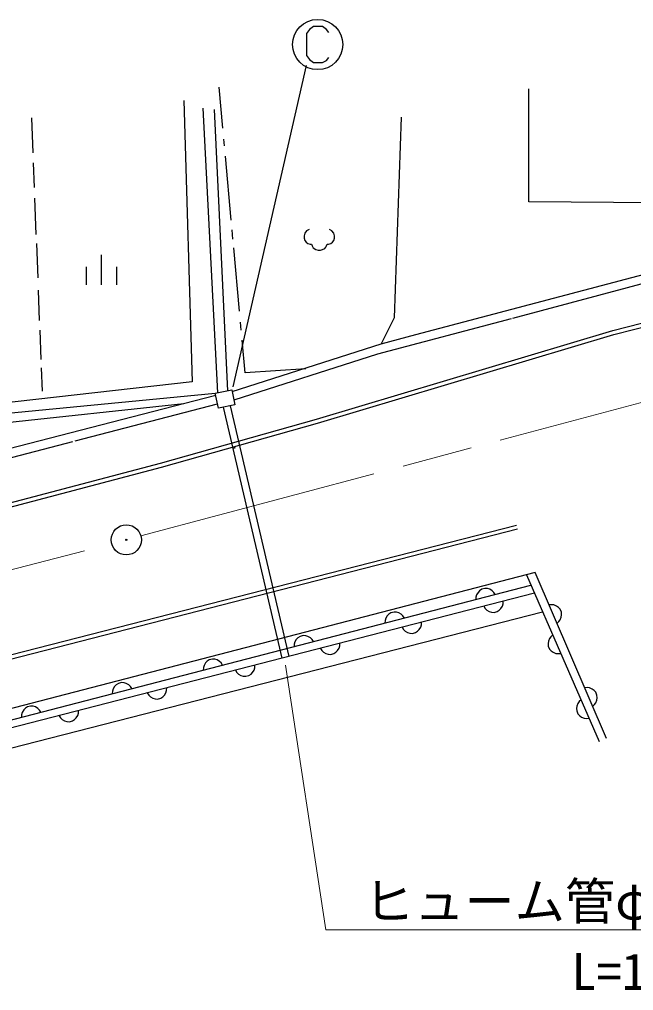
# Model space of a CAD drawing. Units: millimetres, scale not verified. Extents: x 40000 to 680000, y 20000 to 380000.
# Drawn here: x 158107 to 188660, y 258388 to 306713 of the extents above; entities that cross this region are included whole.
import ezdxf
from ezdxf.enums import TextEntityAlignment as Align

# ---------------------------------------------------------------- set-up
doc = ezdxf.new("R2010")
doc.units = ezdxf.units.MM
doc.header["$LTSCALE"] = 1000
doc.linetypes.add('CHAIN', pattern=[18.5, 12, -1.5, 3.5, -1.5])
for name, color, linetype, lineweight in [('M-BGD', 7, 'Continuous', 25), ('M-BMK', 2, 'CHAIN', 13), ('M-BMK-SRVR', 3, 'Continuous', 25), ('M-STR-HTXT', 7, 'Continuous', 13), ('M-STR-STRC', 7, 'Continuous', 25)]:
    doc.layers.add(name, color=color, linetype=linetype, lineweight=lineweight)
doc.styles.add('ＭＳ ゴシック', font='')
doc.styles.get('ＭＳ ゴシック').set_extended_font_data('MS Gothic')

msp = doc.modelspace()

# ---------------------------------------------------------------- linework, layer by layer
at = {"layer": 'M-BGD'}
for p, q in [((227364, 303724), (182640, 291838)), ((168228, 301309), (168045, 303335)), ((183451, 297638), (183451, 303257)), ((166282, 302679), (166705, 288682)), ((167226, 302289), (167954, 288132)), ((168467, 288237), (167812, 302223)), ((158706, 301820), (158774, 300077)), ((177100, 301851), (176753, 291856)), ((168309, 300415), (168279, 300750)), ((168644, 296718), (168355, 299905)), ((158793, 299570), (158841, 298346)), ((158861, 297819), (158931, 296005)), ((193341, 297546), (183451, 297638)), ((168729, 295776), (168687, 296247)), ((172517, 296252), (172397, 296192)), ((173657, 296192), (173537, 296252)), ((172307, 296072), (172277, 295952)), ((172277, 295952), (172277, 295832)), ((172277, 295832), (172307, 295712)), ((172397, 296192), (172307, 296072)), ((173747, 296072), (173657, 296192)), ((173777, 295952), (173747, 296072)), ((173747, 295712), (173777, 295832)), ((173777, 295832), (173777, 295952)), ((158949, 295561), (159015, 293847)), ((169053, 292200), (168768, 295354)), ((172307, 295712), (172367, 295622)), ((172367, 295622), (172457, 295562)), ((172457, 295562), (172577, 295532)), ((172577, 295532), (172637, 295532)), ((172637, 295532), (172667, 295442)), ((172667, 295442), (172727, 295352)), ((172727, 295352), (172847, 295262)), ((173177, 295262), (173297, 295322)), ((173297, 295322), (173357, 295382)), ((173357, 295382), (173387, 295442)), ((173387, 295442), (173417, 295532)), ((173417, 295532), (173477, 295532)), ((173477, 295532), (173597, 295562)), ((173597, 295562), (173687, 295622)), ((173687, 295622), (173747, 295712)), ((162179, 295002), (162179, 293502)), ((172847, 295262), (172967, 295232)), ((172967, 295232), (173087, 295232)), ((173087, 295232), (173177, 295262)), ((161429, 294402), (161429, 293502)), ((162929, 294402), (162929, 293502)), ((177825, 291035), (191187, 294558)), ((159039, 293235), (159097, 291737)), ((169140, 291246), (169103, 291653)), ((182570, 291820), (175920, 290053)), ((176753, 291856), (176110, 290569)), ((159116, 291252), (159172, 289796)), ((176110, 290569), (177825, 291035)), ((168688, 288190), (176110, 290569)), ((169331, 289134), (169184, 290759)), ((175920, 290053), (168775, 287768)), ((159188, 289374), (159234, 288211)), ((172349, 289332), (169331, 289134)), ((166705, 288682), (150395, 286831)), ((156451, 287013), (167853, 288111)), ((167853, 288111), (168670, 288279)), ((168005, 287369), (167853, 288111)), ((168670, 288279), (168822, 287537)), ((166281, 287591), (111302, 281633)), ((167875, 288002), (125541, 277072)), ((160872, 285735), (167962, 287581)), ((168822, 287537), (168005, 287369)), ((168242, 287418), (171160, 274921)), ((171533, 275017), (168605, 287493)), ((157403, 284832), (160760, 285706)), ((183764, 279185), (121472, 263020)), ((183326, 279072), (186954, 270783)), ((187311, 270926), (183764, 279185)), ((138354, 266848), (183552, 278554)), ((181109, 278356), (181003, 278287)), ((181264, 278396), (181109, 278356)), ((181390, 278387), (181264, 278396)), ((181502, 278354), (181390, 278387)), ((183725, 278158), (128346, 263890)), ((180817, 277970), (180808, 277844)), ((180850, 278082), (180817, 277970)), ((180921, 278204), (180850, 278082)), ((181003, 278287), (180921, 278204)), ((181624, 278282), (181502, 278354)), ((181707, 278201), (181624, 278282)), ((181776, 278095), (181707, 278201)), ((181209, 277510), (181278, 277404)), ((181278, 277404), (181361, 277322)), ((181982, 277317), (182064, 277400)), ((182064, 277400), (182136, 277521)), ((182136, 277521), (182169, 277633)), ((182169, 277633), (182178, 277759)), ((184579, 277590), (184453, 277580)), ((184695, 277575), (184579, 277590)), ((184826, 277522), (184695, 277575)), ((184921, 277454), (184826, 277522)), ((185005, 277360), (184921, 277454)), ((130215, 263427), (184129, 277237)), ((176330, 276911), (176297, 276799)), ((176402, 277033), (176330, 276911)), ((176483, 277116), (176402, 277033)), ((176590, 277185), (176483, 277116)), ((176744, 277225), (176590, 277185)), ((176871, 277217), (176744, 277225)), ((176982, 277184), (176871, 277217)), ((177104, 277112), (176982, 277184)), ((177188, 277030), (177104, 277112)), ((177256, 276924), (177188, 277030)), ((181361, 277322), (181483, 277250)), ((181483, 277250), (181595, 277217)), ((181595, 277217), (181721, 277208)), ((181721, 277208), (181876, 277248)), ((181876, 277248), (181982, 277317)), ((185068, 277213), (185005, 277360)), ((185011, 276840), (185063, 276971)), ((185063, 276971), (185079, 277087)), ((185079, 277087), (185068, 277213)), ((176297, 276799), (176288, 276673)), ((177145, 276463), (177214, 276357)), ((178000, 276353), (178072, 276474)), ((178072, 276474), (178105, 276586)), ((178105, 276586), (178114, 276712)), ((184848, 276661), (184942, 276745)), ((184942, 276745), (185011, 276840)), ((171964, 275946), (171882, 275862)), ((172070, 276014), (171964, 275946)), ((172225, 276055), (172070, 276014)), ((172351, 276046), (172225, 276055)), ((172463, 276013), (172351, 276046)), ((172585, 275941), (172463, 276013)), ((172668, 275859), (172585, 275941)), ((177214, 276357), (177297, 276275)), ((177297, 276275), (177419, 276203)), ((177419, 276203), (177531, 276170)), ((177531, 276170), (177657, 276161)), ((177657, 276161), (177812, 276201)), ((177812, 276201), (177918, 276270)), ((177918, 276270), (178000, 276353)), ((184541, 275997), (184473, 275902)), ((184634, 276081), (184541, 275997)), ((171777, 275629), (171768, 275503)), ((171810, 275741), (171777, 275629)), ((171882, 275862), (171810, 275741)), ((172737, 275753), (172668, 275859)), ((174008, 275427), (174041, 275539)), ((174041, 275539), (174050, 275665)), ((184422, 275770), (184407, 275654)), ((184407, 275654), (184418, 275528)), ((184418, 275528), (184482, 275382)), ((184473, 275902), (184422, 275770)), ((173081, 275416), (173150, 275310)), ((173150, 275310), (173233, 275228)), ((173233, 275228), (173355, 275156)), ((173355, 275156), (173467, 275123)), ((173467, 275123), (173593, 275114)), ((173593, 275114), (173748, 275154)), ((173748, 275154), (173854, 275222)), ((173854, 275222), (173936, 275306)), ((173936, 275306), (174008, 275427)), ((184482, 275382), (184567, 275288)), ((184567, 275288), (184662, 275220)), ((184662, 275220), (184794, 275169)), ((184794, 275169), (184909, 275154)), ((184909, 275154), (185035, 275165)), ((167290, 274570), (167257, 274458)), ((167362, 274692), (167290, 274570)), ((167444, 274775), (167362, 274692)), ((167550, 274844), (167444, 274775)), ((167705, 274884), (167550, 274844)), ((167831, 274875), (167705, 274884)), ((167943, 274842), (167831, 274875)), ((168065, 274771), (167943, 274842)), ((168148, 274689), (168065, 274771)), ((168217, 274583), (168148, 274689)), ((169815, 274450), (169824, 274576)), ((167257, 274458), (167249, 274332)), ((168856, 274327), (168924, 274221)), ((168924, 274221), (169007, 274139)), ((169007, 274139), (169129, 274067)), ((169129, 274067), (169241, 274034)), ((169241, 274034), (169367, 274025)), ((169367, 274025), (169522, 274065)), ((169522, 274065), (169628, 274134)), ((169628, 274134), (169710, 274217)), ((169710, 274217), (169782, 274338)), ((169782, 274338), (169815, 274450)), ((162924, 273604), (162842, 273521)), ((163030, 273673), (162924, 273604)), ((163185, 273713), (163030, 273673)), ((163311, 273705), (163185, 273713)), ((163423, 273672), (163311, 273705)), ((163545, 273600), (163423, 273672)), ((163628, 273518), (163545, 273600)), ((162737, 273287), (162729, 273161)), ((162770, 273399), (162737, 273287)), ((162842, 273521), (162770, 273399)), ((163697, 273412), (163628, 273518)), ((164469, 273196), (164537, 273090)), ((164537, 273090), (164620, 273008)), ((165241, 273003), (165323, 273086)), ((165323, 273086), (165395, 273208)), ((165395, 273208), (165428, 273320)), ((165428, 273320), (165437, 273446)), ((186353, 273461), (186227, 273450)), ((186468, 273445), (186353, 273461)), ((186600, 273393), (186468, 273445)), ((186694, 273324), (186600, 273393)), ((186778, 273230), (186694, 273324)), ((186841, 273083), (186778, 273230)), ((186852, 272957), (186841, 273083)), ((164620, 273008), (164742, 272936)), ((164742, 272936), (164854, 272903)), ((164854, 272903), (164980, 272894)), ((164980, 272894), (165135, 272934)), ((165135, 272934), (165241, 273003)), ((185885, 272675), (185834, 272543)), ((185953, 272770), (185885, 272675)), ((186047, 272854), (185953, 272770)), ((186621, 272531), (186716, 272615)), ((186716, 272615), (186784, 272710)), ((186784, 272710), (186836, 272841)), ((186836, 272841), (186852, 272957)), ((158218, 272117), (158209, 271991)), ((158251, 272229), (158218, 272117)), ((158322, 272351), (158251, 272229)), ((158404, 272434), (158322, 272351)), ((158510, 272502), (158404, 272434)), ((158665, 272543), (158510, 272502)), ((158791, 272534), (158665, 272543)), ((158903, 272501), (158791, 272534)), ((159025, 272429), (158903, 272501)), ((159108, 272347), (159025, 272429)), ((159177, 272241), (159108, 272347)), ((160936, 271955), (161008, 272077)), ((161008, 272077), (161041, 272189)), ((161041, 272189), (161050, 272315)), ((185834, 272543), (185819, 272427)), ((185819, 272427), (185830, 272301)), ((185830, 272301), (185895, 272155)), ((185895, 272155), (185979, 272061)), ((160081, 272066), (160150, 271959)), ((160150, 271959), (160233, 271878)), ((160233, 271878), (160355, 271806)), ((160355, 271806), (160467, 271773)), ((160467, 271773), (160593, 271764)), ((160593, 271764), (160748, 271804)), ((160748, 271804), (160854, 271872)), ((160854, 271872), (160936, 271955)), ((185979, 272061), (186074, 271993)), ((186074, 271993), (186206, 271942)), ((186206, 271942), (186322, 271927)), ((186322, 271927), (186448, 271938))]:
    msp.add_line(p, q, dxfattribs=at)
at = {"layer": 'M-BMK'}
for p, q in [((164148, 281008), (202254, 291167)), ((113922, 267910), (162698, 280625))]:
    msp.add_line(p, q, dxfattribs=at)
at = {"layer": 'M-BMK-SRVR'}
for p, q in [((172542, 306213), (172392, 306013)), ((172392, 306013), (172392, 304913)), ((172742, 306363), (172542, 306213)), ((173192, 306363), (172742, 306363)), ((173392, 306213), (173192, 306363)), ((173492, 306063), (173392, 306213)), ((172392, 304913), (172542, 304713)), ((172542, 304713), (172742, 304563)), ((172742, 304563), (173192, 304563)), ((173192, 304563), (173392, 304663)), ((173392, 304663), (173492, 304813)), ((172372, 304412), (168723, 288435))]:
    msp.add_line(p, q, dxfattribs=at)
for centre, radius in [((172942, 305463), 1250), ((163423, 280815), 750), ((163423, 280815), 30)]:
    msp.add_circle(centre, radius, dxfattribs=at)
at = {"layer": 'M-STR-HTXT'}
for p, q in [((171340, 274584), (173344, 261403)), ((173344, 261403), (194230, 261403))]:
    msp.add_line(p, q, dxfattribs=at)
at = {"layer": 'M-STR-STRC'}
for p, q in [((187623, 291233), (228292, 301638)), ((187676, 291040), (228337, 301443)), ((172879, 286817), (187623, 291233)), ((172935, 286625), (187676, 291040)), ((165129, 284625), (172879, 286817)), ((165182, 284432), (172935, 286625)), ((168760, 285375), (168856, 285404)), ((142377, 278629), (165129, 284625)), ((142428, 278436), (165182, 284432)), ((182836, 281537), (114683, 264040)), ((182885, 281343), (114733, 263847))]:
    msp.add_line(p, q, dxfattribs=at)

# ---------------------------------------------------------------- texts
at = {"layer": 'M-STR-HTXT', "style": 'ＭＳ ゴシック'}
for s, p in [('ヒューム管φ800', (184313, 262834)), ('L=12.0', (189313, 259334))]:
    msp.add_text(s, height=1833, dxfattribs=at).set_placement(p, align=Align.MIDDLE_CENTER)

doc.saveas('drawing.dxf')
